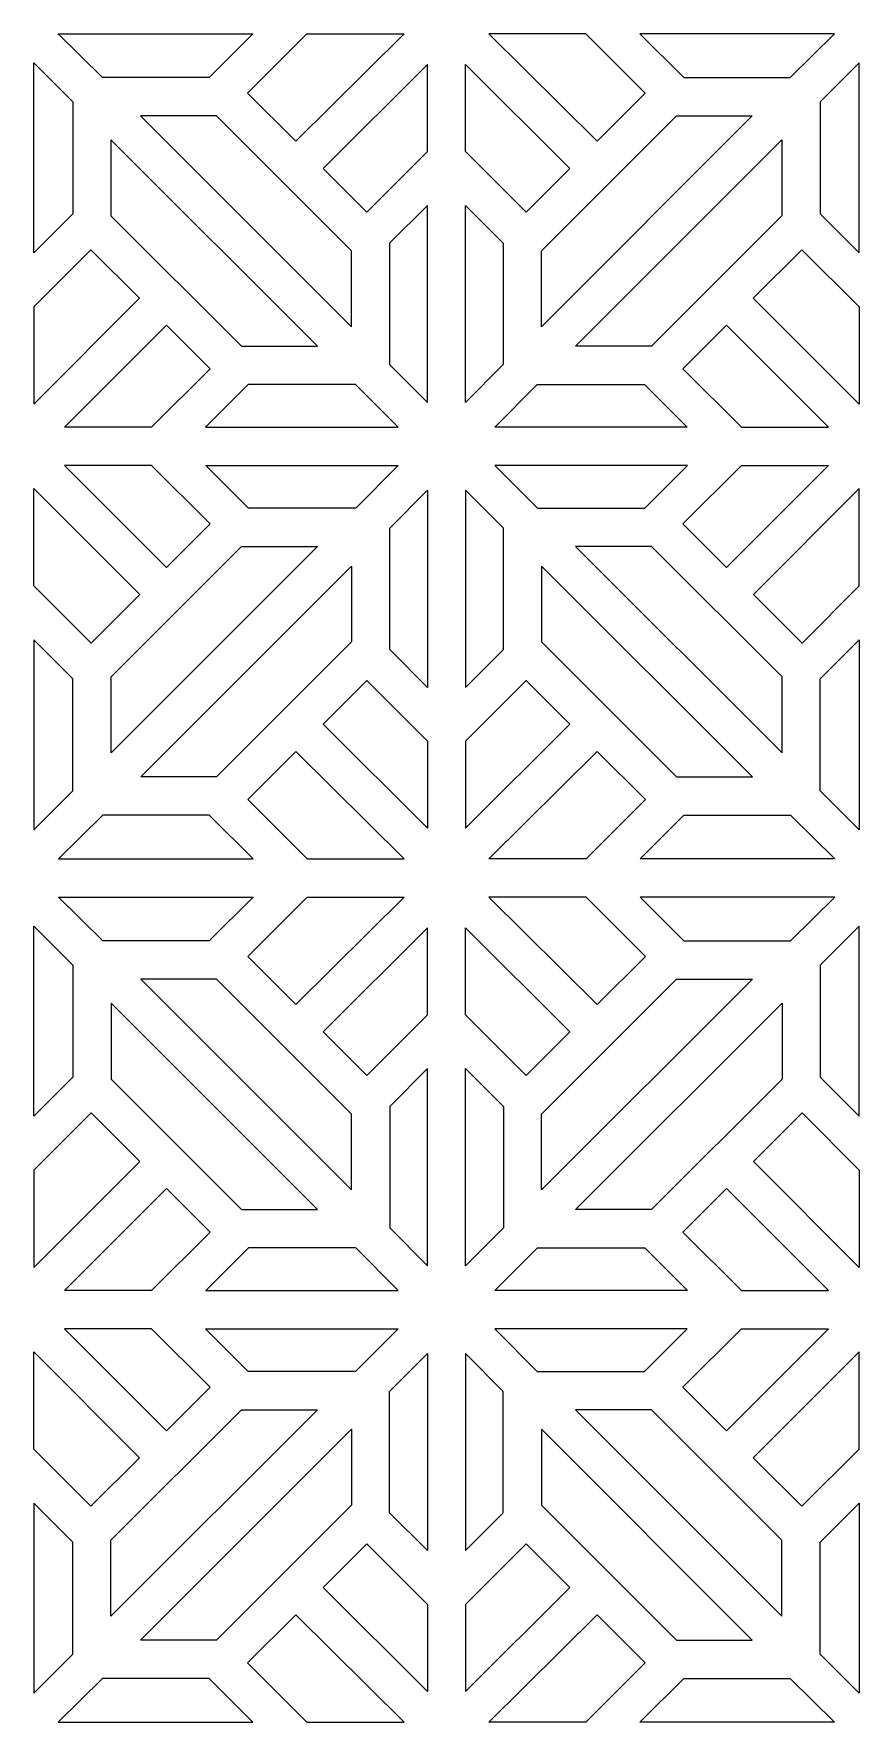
# Model space of a CAD drawing. Header units: centimetres. Extents: x -73 to 73, y -135 to 135.
# Drawn here: x -73.3 to -40.8, y -135.3 to -68.8 of the extents above; entities that cross this region are included whole.
import ezdxf

# ---------------------------------------------------------------- set-up
doc = ezdxf.new("R2010")
doc.units = ezdxf.units.CM
doc.header["$MEASUREMENT"] = 0
doc.layers.add('layer 1', color=7, linetype='Continuous')

msp = doc.modelspace()

# ---------------------------------------------------------------- linework, layer by layer
at = {"layer": 'layer 1', "color": 30, "lineweight": 9}
for points in [[(-72.36412, -68.76316), (-72.36412, -68.76316), (-70.62258, -70.49147), (-70.62258, -70.49147), (-70.62258, -70.49147), (-70.62258, -70.49147), (-66.42609, -70.49154), (-66.42609, -70.49154), (-66.42609, -70.49154), (-66.42609, -70.49154), (-64.69808, -68.76316), (-64.69808, -68.76316), (-64.69808, -68.76316), (-64.69808, -68.76316), (-72.36412, -68.76316), (-72.36412, -68.76316)], [(-58.74668, -68.76316), (-58.74668, -68.76316), (-62.57371, -68.76316), (-62.57371, -68.76316), (-62.57371, -68.76316), (-62.57371, -68.76316), (-64.91021, -71.09891), (-64.91021, -71.09891), (-64.91021, -71.09891), (-64.91021, -71.09891), (-63.01323, -72.99588), (-63.01323, -72.99588), (-63.01323, -72.99588), (-63.01323, -72.99588), (-58.74668, -68.76316), (-58.74668, -68.76316)], [(-55.41423, -68.76308), (-55.41423, -68.76308), (-51.5872, -68.76308), (-51.5872, -68.76308), (-51.5872, -68.76308), (-51.5872, -68.76308), (-49.2507, -71.09883), (-49.2507, -71.09883), (-49.2507, -71.09883), (-49.2507, -71.09883), (-51.14768, -72.9958), (-51.14768, -72.9958), (-51.14768, -72.9958), (-51.14768, -72.9958), (-55.41423, -68.76308), (-55.41423, -68.76308)], [(-41.79679, -68.76308), (-41.79679, -68.76308), (-43.53833, -70.49139), (-43.53833, -70.49139), (-43.53833, -70.49139), (-43.53833, -70.49139), (-47.73482, -70.49146), (-47.73482, -70.49146), (-47.73482, -70.49146), (-47.73482, -70.49146), (-49.46283, -68.76308), (-49.46283, -68.76308), (-49.46283, -68.76308), (-49.46283, -68.76308), (-41.79679, -68.76308), (-41.79679, -68.76308)], [(-73.33076, -77.39615), (-73.33076, -77.39615), (-71.79245, -75.85789), (-71.79245, -75.85789), (-71.79245, -75.85789), (-71.79245, -75.85789), (-71.79244, -71.44283), (-71.79244, -71.44283), (-71.79244, -71.44283), (-71.79244, -71.44283), (-73.33076, -69.90452), (-73.33076, -69.90452), (-73.33076, -69.90452), (-73.33076, -69.90452), (-73.33076, -77.39615), (-73.33076, -77.39615)], [(-57.83076, -69.96887), (-57.83076, -69.96887), (-57.83075, -73.40241), (-57.83075, -73.40241), (-57.83075, -73.40241), (-57.83075, -73.40241), (-60.21738, -75.79173), (-60.21738, -75.79173), (-60.21738, -75.79173), (-60.21738, -75.79173), (-61.93548, -74.07362), (-61.93548, -74.07362), (-61.93548, -74.07362), (-61.93548, -74.07362), (-57.83076, -69.96887), (-57.83076, -69.96887)], [(-56.33015, -69.96879), (-56.33015, -69.96879), (-56.33016, -73.40233), (-56.33016, -73.40233), (-56.33016, -73.40233), (-56.33016, -73.40233), (-53.94353, -75.79165), (-53.94353, -75.79165), (-53.94353, -75.79165), (-53.94353, -75.79165), (-52.22543, -74.07354), (-52.22543, -74.07354), (-52.22543, -74.07354), (-52.22543, -74.07354), (-56.33015, -69.96879), (-56.33015, -69.96879)], [(-40.83015, -77.39607), (-40.83015, -77.39607), (-42.36846, -75.85781), (-42.36846, -75.85781), (-42.36846, -75.85781), (-42.36846, -75.85781), (-42.36847, -71.44275), (-42.36847, -71.44275), (-42.36847, -71.44275), (-42.36847, -71.44275), (-40.83015, -69.90444), (-40.83015, -69.90444), (-40.83015, -69.90444), (-40.83015, -69.90444), (-40.83015, -77.39607), (-40.83015, -77.39607)], [(-69.12591, -71.99154), (-69.12591, -71.99154), (-66.13541, -71.99153), (-66.13541, -71.99153), (-66.13541, -71.99153), (-66.13541, -71.99153), (-60.82113, -77.30931), (-60.82113, -77.30931), (-60.82113, -77.30931), (-60.82113, -77.30931), (-60.82113, -80.29981), (-60.82113, -80.29981), (-60.82113, -80.29981), (-60.82113, -80.29981), (-69.12591, -71.99154), (-69.12591, -71.99154)], [(-45.035, -71.99146), (-45.035, -71.99146), (-48.0255, -71.99145), (-48.0255, -71.99145), (-48.0255, -71.99145), (-48.0255, -71.99145), (-53.33978, -77.30923), (-53.33978, -77.30923), (-53.33978, -77.30923), (-53.33978, -77.30923), (-53.33978, -80.29973), (-53.33978, -80.29973), (-53.33978, -80.29973), (-53.33978, -80.29973), (-45.035, -71.99146), (-45.035, -71.99146)], [(-62.1622, -81.07306), (-62.1622, -81.07306), (-65.1527, -81.07307), (-65.1527, -81.07307), (-65.1527, -81.07307), (-65.1527, -81.07307), (-70.29251, -75.93326), (-70.29251, -75.93326), (-70.29251, -75.93326), (-70.29251, -75.93326), (-70.29251, -72.94276), (-70.29251, -72.94276), (-70.29251, -72.94276), (-70.29251, -72.94276), (-62.1622, -81.07306), (-62.1622, -81.07306)], [(-51.99871, -81.07298), (-51.99871, -81.07298), (-49.00821, -81.07299), (-49.00821, -81.07299), (-49.00821, -81.07299), (-49.00821, -81.07299), (-43.8684, -75.93318), (-43.8684, -75.93318), (-43.8684, -75.93318), (-43.8684, -75.93318), (-43.8684, -72.94268), (-43.8684, -72.94268), (-43.8684, -72.94268), (-43.8684, -72.94268), (-51.99871, -81.07298), (-51.99871, -81.07298)], [(-57.83076, -83.28329), (-57.83076, -83.28329), (-59.32113, -81.79485), (-59.32113, -81.79485), (-59.32113, -81.79485), (-59.32113, -81.79485), (-59.32112, -77.01575), (-59.32112, -77.01575), (-59.32112, -77.01575), (-59.32112, -77.01575), (-57.83075, -75.52123), (-57.83075, -75.52123), (-57.83075, -75.52123), (-57.83075, -75.52123), (-57.83076, -83.28329), (-57.83076, -83.28329)], [(-56.33015, -83.28321), (-56.33015, -83.28321), (-54.83978, -81.79477), (-54.83978, -81.79477), (-54.83978, -81.79477), (-54.83978, -81.79477), (-54.83979, -77.01567), (-54.83979, -77.01567), (-54.83979, -77.01567), (-54.83979, -77.01567), (-56.33016, -75.52115), (-56.33016, -75.52115), (-56.33016, -75.52115), (-56.33016, -75.52115), (-56.33015, -83.28321), (-56.33015, -83.28321)], [(-73.33077, -83.34825), (-73.33077, -83.34825), (-73.33076, -79.51922), (-73.33076, -79.51922), (-73.33076, -79.51922), (-73.33076, -79.51922), (-71.08017, -77.26682), (-71.08017, -77.26682), (-71.08017, -77.26682), (-71.08017, -77.26682), (-69.16609, -79.18088), (-69.16609, -79.18088), (-69.16609, -79.18088), (-69.16609, -79.18088), (-73.33077, -83.34825), (-73.33077, -83.34825)], [(-40.83014, -83.34817), (-40.83014, -83.34817), (-40.83015, -79.51914), (-40.83015, -79.51914), (-40.83015, -79.51914), (-40.83015, -79.51914), (-43.08074, -77.26674), (-43.08074, -77.26674), (-43.08074, -77.26674), (-43.08074, -77.26674), (-44.99482, -79.1808), (-44.99482, -79.1808), (-44.99482, -79.1808), (-44.99482, -79.1808), (-40.83014, -83.34817), (-40.83014, -83.34817)], [(-72.12551, -84.26316), (-72.12551, -84.26316), (-68.69622, -84.26316), (-68.69622, -84.26316), (-68.69622, -84.26316), (-68.69622, -84.26316), (-66.38766, -81.95931), (-66.38766, -81.95931), (-66.38766, -81.95931), (-66.38766, -81.95931), (-68.10444, -80.24255), (-68.10444, -80.24255), (-68.10444, -80.24255), (-68.10444, -80.24255), (-72.12551, -84.26316), (-72.12551, -84.26316)], [(-42.0354, -84.26308), (-42.0354, -84.26308), (-45.46469, -84.26308), (-45.46469, -84.26308), (-45.46469, -84.26308), (-45.46469, -84.26308), (-47.77325, -81.95923), (-47.77325, -81.95923), (-47.77325, -81.95923), (-47.77325, -81.95923), (-46.05647, -80.24247), (-46.05647, -80.24247), (-46.05647, -80.24247), (-46.05647, -80.24247), (-42.0354, -84.26308), (-42.0354, -84.26308)], [(-66.56644, -84.26316), (-66.56644, -84.26316), (-64.88674, -82.57963), (-64.88674, -82.57963), (-64.88674, -82.57963), (-64.88674, -82.57963), (-60.66014, -82.57963), (-60.66014, -82.57963), (-60.66014, -82.57963), (-60.66014, -82.57963), (-58.98045, -84.26316), (-58.98045, -84.26316), (-58.98045, -84.26316), (-58.98045, -84.26316), (-66.56644, -84.26316), (-66.56644, -84.26316)], [(-47.59447, -84.26308), (-47.59447, -84.26308), (-49.27417, -82.57955), (-49.27417, -82.57955), (-49.27417, -82.57955), (-49.27417, -82.57955), (-53.50077, -82.57955), (-53.50077, -82.57955), (-53.50077, -82.57955), (-53.50077, -82.57955), (-55.18046, -84.26308), (-55.18046, -84.26308), (-55.18046, -84.26308), (-55.18046, -84.26308), (-47.59447, -84.26308), (-47.59447, -84.26308)], [(-72.11972, -85.76374), (-72.11972, -85.76374), (-68.69043, -85.76374), (-68.69043, -85.76374), (-68.69043, -85.76374), (-68.69043, -85.76374), (-66.38187, -88.06759), (-66.38187, -88.06759), (-66.38187, -88.06759), (-66.38187, -88.06759), (-68.09865, -89.78435), (-68.09865, -89.78435), (-68.09865, -89.78435), (-68.09865, -89.78435), (-72.11972, -85.76374), (-72.11972, -85.76374)], [(-66.56065, -85.76374), (-66.56065, -85.76374), (-64.88095, -87.44727), (-64.88095, -87.44727), (-64.88095, -87.44727), (-64.88095, -87.44727), (-60.65435, -87.44727), (-60.65435, -87.44727), (-60.65435, -87.44727), (-60.65435, -87.44727), (-58.97466, -85.76374), (-58.97466, -85.76374), (-58.97466, -85.76374), (-58.97466, -85.76374), (-66.56065, -85.76374), (-66.56065, -85.76374)], [(-47.58868, -85.76382), (-47.58868, -85.76382), (-49.26838, -87.44735), (-49.26838, -87.44735), (-49.26838, -87.44735), (-49.26838, -87.44735), (-53.49498, -87.44735), (-53.49498, -87.44735), (-53.49498, -87.44735), (-53.49498, -87.44735), (-55.17467, -85.76382), (-55.17467, -85.76382), (-55.17467, -85.76382), (-55.17467, -85.76382), (-47.58868, -85.76382), (-47.58868, -85.76382)], [(-42.02961, -85.76382), (-42.02961, -85.76382), (-45.4589, -85.76382), (-45.4589, -85.76382), (-45.4589, -85.76382), (-45.4589, -85.76382), (-47.76746, -88.06767), (-47.76746, -88.06767), (-47.76746, -88.06767), (-47.76746, -88.06767), (-46.05068, -89.78443), (-46.05068, -89.78443), (-46.05068, -89.78443), (-46.05068, -89.78443), (-42.02961, -85.76382), (-42.02961, -85.76382)], [(-73.32498, -86.67865), (-73.32498, -86.67865), (-73.32497, -90.50768), (-73.32497, -90.50768), (-73.32497, -90.50768), (-73.32497, -90.50768), (-71.07438, -92.76008), (-71.07438, -92.76008), (-71.07438, -92.76008), (-71.07438, -92.76008), (-69.1603, -90.84602), (-69.1603, -90.84602), (-69.1603, -90.84602), (-69.1603, -90.84602), (-73.32498, -86.67865), (-73.32498, -86.67865)], [(-57.82497, -86.74361), (-57.82497, -86.74361), (-59.31534, -88.23205), (-59.31534, -88.23205), (-59.31534, -88.23205), (-59.31534, -88.23205), (-59.31533, -93.01115), (-59.31533, -93.01115), (-59.31533, -93.01115), (-59.31533, -93.01115), (-57.82496, -94.50567), (-57.82496, -94.50567), (-57.82496, -94.50567), (-57.82496, -94.50567), (-57.82497, -86.74361), (-57.82497, -86.74361)], [(-56.32436, -86.74369), (-56.32436, -86.74369), (-54.83399, -88.23213), (-54.83399, -88.23213), (-54.83399, -88.23213), (-54.83399, -88.23213), (-54.834, -93.01123), (-54.834, -93.01123), (-54.834, -93.01123), (-54.834, -93.01123), (-56.32437, -94.50575), (-56.32437, -94.50575), (-56.32437, -94.50575), (-56.32437, -94.50575), (-56.32436, -86.74369), (-56.32436, -86.74369)], [(-40.82435, -86.67873), (-40.82435, -86.67873), (-40.82436, -90.50776), (-40.82436, -90.50776), (-40.82436, -90.50776), (-40.82436, -90.50776), (-43.07495, -92.76016), (-43.07495, -92.76016), (-43.07495, -92.76016), (-43.07495, -92.76016), (-44.98903, -90.8461), (-44.98903, -90.8461), (-44.98903, -90.8461), (-44.98903, -90.8461), (-40.82435, -86.67873), (-40.82435, -86.67873)], [(-62.15641, -88.95384), (-62.15641, -88.95384), (-65.14691, -88.95383), (-65.14691, -88.95383), (-65.14691, -88.95383), (-65.14691, -88.95383), (-70.28672, -94.09364), (-70.28672, -94.09364), (-70.28672, -94.09364), (-70.28672, -94.09364), (-70.28672, -97.08414), (-70.28672, -97.08414), (-70.28672, -97.08414), (-70.28672, -97.08414), (-62.15641, -88.95384), (-62.15641, -88.95384)], [(-51.99292, -88.95392), (-51.99292, -88.95392), (-49.00242, -88.95391), (-49.00242, -88.95391), (-49.00242, -88.95391), (-49.00242, -88.95391), (-43.86261, -94.09372), (-43.86261, -94.09372), (-43.86261, -94.09372), (-43.86261, -94.09372), (-43.86261, -97.08422), (-43.86261, -97.08422), (-43.86261, -97.08422), (-43.86261, -97.08422), (-51.99292, -88.95392), (-51.99292, -88.95392)], [(-69.12012, -98.03536), (-69.12012, -98.03536), (-66.12962, -98.03537), (-66.12962, -98.03537), (-66.12962, -98.03537), (-66.12962, -98.03537), (-60.81534, -92.71759), (-60.81534, -92.71759), (-60.81534, -92.71759), (-60.81534, -92.71759), (-60.81534, -89.72709), (-60.81534, -89.72709), (-60.81534, -89.72709), (-60.81534, -89.72709), (-69.12012, -98.03536), (-69.12012, -98.03536)], [(-45.02921, -98.03544), (-45.02921, -98.03544), (-48.01971, -98.03545), (-48.01971, -98.03545), (-48.01971, -98.03545), (-48.01971, -98.03545), (-53.33399, -92.71767), (-53.33399, -92.71767), (-53.33399, -92.71767), (-53.33399, -92.71767), (-53.33399, -89.72717), (-53.33399, -89.72717), (-53.33399, -89.72717), (-53.33399, -89.72717), (-45.02921, -98.03544), (-45.02921, -98.03544)], [(-73.32497, -92.63075), (-73.32497, -92.63075), (-71.78666, -94.16901), (-71.78666, -94.16901), (-71.78666, -94.16901), (-71.78666, -94.16901), (-71.78665, -98.58407), (-71.78665, -98.58407), (-71.78665, -98.58407), (-71.78665, -98.58407), (-73.32497, -100.12238), (-73.32497, -100.12238), (-73.32497, -100.12238), (-73.32497, -100.12238), (-73.32497, -92.63075), (-73.32497, -92.63075)], [(-40.82436, -92.63083), (-40.82436, -92.63083), (-42.36267, -94.16909), (-42.36267, -94.16909), (-42.36267, -94.16909), (-42.36267, -94.16909), (-42.36268, -98.58415), (-42.36268, -98.58415), (-42.36268, -98.58415), (-42.36268, -98.58415), (-40.82436, -100.12246), (-40.82436, -100.12246), (-40.82436, -100.12246), (-40.82436, -100.12246), (-40.82436, -92.63083), (-40.82436, -92.63083)], [(-57.82497, -100.05803), (-57.82497, -100.05803), (-57.82496, -96.62449), (-57.82496, -96.62449), (-57.82496, -96.62449), (-57.82496, -96.62449), (-60.21159, -94.23517), (-60.21159, -94.23517), (-60.21159, -94.23517), (-60.21159, -94.23517), (-61.92969, -95.95328), (-61.92969, -95.95328), (-61.92969, -95.95328), (-61.92969, -95.95328), (-57.82497, -100.05803), (-57.82497, -100.05803)], [(-56.32436, -100.05811), (-56.32436, -100.05811), (-56.32437, -96.62457), (-56.32437, -96.62457), (-56.32437, -96.62457), (-56.32437, -96.62457), (-53.93774, -94.23525), (-53.93774, -94.23525), (-53.93774, -94.23525), (-53.93774, -94.23525), (-52.21964, -95.95336), (-52.21964, -95.95336), (-52.21964, -95.95336), (-52.21964, -95.95336), (-56.32436, -100.05811), (-56.32436, -100.05811)], [(-58.74089, -101.26374), (-58.74089, -101.26374), (-62.56792, -101.26374), (-62.56792, -101.26374), (-62.56792, -101.26374), (-62.56792, -101.26374), (-64.90442, -98.92799), (-64.90442, -98.92799), (-64.90442, -98.92799), (-64.90442, -98.92799), (-63.00744, -97.03102), (-63.00744, -97.03102), (-63.00744, -97.03102), (-63.00744, -97.03102), (-58.74089, -101.26374), (-58.74089, -101.26374)], [(-55.40844, -101.26382), (-55.40844, -101.26382), (-51.58141, -101.26382), (-51.58141, -101.26382), (-51.58141, -101.26382), (-51.58141, -101.26382), (-49.24491, -98.92807), (-49.24491, -98.92807), (-49.24491, -98.92807), (-49.24491, -98.92807), (-51.14189, -97.0311), (-51.14189, -97.0311), (-51.14189, -97.0311), (-51.14189, -97.0311), (-55.40844, -101.26382), (-55.40844, -101.26382)], [(-72.35833, -101.26374), (-72.35833, -101.26374), (-70.61679, -99.53543), (-70.61679, -99.53543), (-70.61679, -99.53543), (-70.61679, -99.53543), (-66.4203, -99.53536), (-66.4203, -99.53536), (-66.4203, -99.53536), (-66.4203, -99.53536), (-64.69229, -101.26374), (-64.69229, -101.26374), (-64.69229, -101.26374), (-64.69229, -101.26374), (-72.35833, -101.26374), (-72.35833, -101.26374)], [(-41.791, -101.26382), (-41.791, -101.26382), (-43.53254, -99.53551), (-43.53254, -99.53551), (-43.53254, -99.53551), (-43.53254, -99.53551), (-47.72903, -99.53544), (-47.72903, -99.53544), (-47.72903, -99.53544), (-47.72903, -99.53544), (-49.45704, -101.26382), (-49.45704, -101.26382), (-49.45704, -101.26382), (-49.45704, -101.26382), (-41.791, -101.26382), (-41.791, -101.26382)], [(-72.35795, -102.76529), (-72.35795, -102.76529), (-70.61641, -104.4936), (-70.61641, -104.4936), (-70.61641, -104.4936), (-70.61641, -104.4936), (-66.41992, -104.49367), (-66.41992, -104.49367), (-66.41992, -104.49367), (-66.41992, -104.49367), (-64.69191, -102.76529), (-64.69191, -102.76529), (-64.69191, -102.76529), (-64.69191, -102.76529), (-72.35795, -102.76529), (-72.35795, -102.76529)], [(-58.74051, -102.76529), (-58.74051, -102.76529), (-62.56754, -102.76529), (-62.56754, -102.76529), (-62.56754, -102.76529), (-62.56754, -102.76529), (-64.90404, -105.10104), (-64.90404, -105.10104), (-64.90404, -105.10104), (-64.90404, -105.10104), (-63.00706, -106.99801), (-63.00706, -106.99801), (-63.00706, -106.99801), (-63.00706, -106.99801), (-58.74051, -102.76529), (-58.74051, -102.76529)], [(-55.40806, -102.76521), (-55.40806, -102.76521), (-51.58103, -102.76521), (-51.58103, -102.76521), (-51.58103, -102.76521), (-51.58103, -102.76521), (-49.24453, -105.10096), (-49.24453, -105.10096), (-49.24453, -105.10096), (-49.24453, -105.10096), (-51.14151, -106.99793), (-51.14151, -106.99793), (-51.14151, -106.99793), (-51.14151, -106.99793), (-55.40806, -102.76521), (-55.40806, -102.76521)], [(-41.79062, -102.76521), (-41.79062, -102.76521), (-43.53216, -104.49352), (-43.53216, -104.49352), (-43.53216, -104.49352), (-43.53216, -104.49352), (-47.72865, -104.49359), (-47.72865, -104.49359), (-47.72865, -104.49359), (-47.72865, -104.49359), (-49.45666, -102.76521), (-49.45666, -102.76521), (-49.45666, -102.76521), (-49.45666, -102.76521), (-41.79062, -102.76521), (-41.79062, -102.76521)], [(-73.32459, -111.39828), (-73.32459, -111.39828), (-71.78628, -109.86002), (-71.78628, -109.86002), (-71.78628, -109.86002), (-71.78628, -109.86002), (-71.78627, -105.44496), (-71.78627, -105.44496), (-71.78627, -105.44496), (-71.78627, -105.44496), (-73.32459, -103.90665), (-73.32459, -103.90665), (-73.32459, -103.90665), (-73.32459, -103.90665), (-73.32459, -111.39828), (-73.32459, -111.39828)], [(-57.82459, -103.971), (-57.82459, -103.971), (-57.82458, -107.40454), (-57.82458, -107.40454), (-57.82458, -107.40454), (-57.82458, -107.40454), (-60.21121, -109.79386), (-60.21121, -109.79386), (-60.21121, -109.79386), (-60.21121, -109.79386), (-61.92931, -108.07575), (-61.92931, -108.07575), (-61.92931, -108.07575), (-61.92931, -108.07575), (-57.82459, -103.971), (-57.82459, -103.971)], [(-56.32398, -103.97092), (-56.32398, -103.97092), (-56.32399, -107.40446), (-56.32399, -107.40446), (-56.32399, -107.40446), (-56.32399, -107.40446), (-53.93736, -109.79378), (-53.93736, -109.79378), (-53.93736, -109.79378), (-53.93736, -109.79378), (-52.21926, -108.07567), (-52.21926, -108.07567), (-52.21926, -108.07567), (-52.21926, -108.07567), (-56.32398, -103.97092), (-56.32398, -103.97092)], [(-40.82398, -111.3982), (-40.82398, -111.3982), (-42.36229, -109.85994), (-42.36229, -109.85994), (-42.36229, -109.85994), (-42.36229, -109.85994), (-42.3623, -105.44488), (-42.3623, -105.44488), (-42.3623, -105.44488), (-42.3623, -105.44488), (-40.82398, -103.90657), (-40.82398, -103.90657), (-40.82398, -103.90657), (-40.82398, -103.90657), (-40.82398, -111.3982), (-40.82398, -111.3982)], [(-69.11974, -105.99367), (-69.11974, -105.99367), (-66.12924, -105.99366), (-66.12924, -105.99366), (-66.12924, -105.99366), (-66.12924, -105.99366), (-60.81496, -111.31144), (-60.81496, -111.31144), (-60.81496, -111.31144), (-60.81496, -111.31144), (-60.81496, -114.30194), (-60.81496, -114.30194), (-60.81496, -114.30194), (-60.81496, -114.30194), (-69.11974, -105.99367), (-69.11974, -105.99367)], [(-45.02883, -105.99359), (-45.02883, -105.99359), (-48.01933, -105.99358), (-48.01933, -105.99358), (-48.01933, -105.99358), (-48.01933, -105.99358), (-53.33361, -111.31136), (-53.33361, -111.31136), (-53.33361, -111.31136), (-53.33361, -111.31136), (-53.33361, -114.30186), (-53.33361, -114.30186), (-53.33361, -114.30186), (-53.33361, -114.30186), (-45.02883, -105.99359), (-45.02883, -105.99359)], [(-62.15603, -115.07519), (-62.15603, -115.07519), (-65.14653, -115.0752), (-65.14653, -115.0752), (-65.14653, -115.0752), (-65.14653, -115.0752), (-70.28634, -109.93539), (-70.28634, -109.93539), (-70.28634, -109.93539), (-70.28634, -109.93539), (-70.28634, -106.94489), (-70.28634, -106.94489), (-70.28634, -106.94489), (-70.28634, -106.94489), (-62.15603, -115.07519), (-62.15603, -115.07519)], [(-51.99254, -115.07511), (-51.99254, -115.07511), (-49.00204, -115.07512), (-49.00204, -115.07512), (-49.00204, -115.07512), (-49.00204, -115.07512), (-43.86223, -109.93531), (-43.86223, -109.93531), (-43.86223, -109.93531), (-43.86223, -109.93531), (-43.86223, -106.94481), (-43.86223, -106.94481), (-43.86223, -106.94481), (-43.86223, -106.94481), (-51.99254, -115.07511), (-51.99254, -115.07511)], [(-57.82459, -117.28542), (-57.82459, -117.28542), (-59.31496, -115.79698), (-59.31496, -115.79698), (-59.31496, -115.79698), (-59.31496, -115.79698), (-59.31495, -111.01788), (-59.31495, -111.01788), (-59.31495, -111.01788), (-59.31495, -111.01788), (-57.82458, -109.52336), (-57.82458, -109.52336), (-57.82458, -109.52336), (-57.82458, -109.52336), (-57.82459, -117.28542), (-57.82459, -117.28542)], [(-56.32398, -117.28534), (-56.32398, -117.28534), (-54.83361, -115.7969), (-54.83361, -115.7969), (-54.83361, -115.7969), (-54.83361, -115.7969), (-54.83362, -111.0178), (-54.83362, -111.0178), (-54.83362, -111.0178), (-54.83362, -111.0178), (-56.32399, -109.52328), (-56.32399, -109.52328), (-56.32399, -109.52328), (-56.32399, -109.52328), (-56.32398, -117.28534), (-56.32398, -117.28534)], [(-73.3246, -117.35038), (-73.3246, -117.35038), (-73.32459, -113.52135), (-73.32459, -113.52135), (-73.32459, -113.52135), (-73.32459, -113.52135), (-71.074, -111.26895), (-71.074, -111.26895), (-71.074, -111.26895), (-71.074, -111.26895), (-69.15992, -113.18301), (-69.15992, -113.18301), (-69.15992, -113.18301), (-69.15992, -113.18301), (-73.3246, -117.35038), (-73.3246, -117.35038)], [(-40.82397, -117.3503), (-40.82397, -117.3503), (-40.82398, -113.52127), (-40.82398, -113.52127), (-40.82398, -113.52127), (-40.82398, -113.52127), (-43.07457, -111.26887), (-43.07457, -111.26887), (-43.07457, -111.26887), (-43.07457, -111.26887), (-44.98865, -113.18293), (-44.98865, -113.18293), (-44.98865, -113.18293), (-44.98865, -113.18293), (-40.82397, -117.3503), (-40.82397, -117.3503)], [(-72.11934, -118.26529), (-72.11934, -118.26529), (-68.69005, -118.26529), (-68.69005, -118.26529), (-68.69005, -118.26529), (-68.69005, -118.26529), (-66.38149, -115.96144), (-66.38149, -115.96144), (-66.38149, -115.96144), (-66.38149, -115.96144), (-68.09827, -114.24468), (-68.09827, -114.24468), (-68.09827, -114.24468), (-68.09827, -114.24468), (-72.11934, -118.26529), (-72.11934, -118.26529)], [(-42.02923, -118.26521), (-42.02923, -118.26521), (-45.45852, -118.26521), (-45.45852, -118.26521), (-45.45852, -118.26521), (-45.45852, -118.26521), (-47.76708, -115.96136), (-47.76708, -115.96136), (-47.76708, -115.96136), (-47.76708, -115.96136), (-46.0503, -114.2446), (-46.0503, -114.2446), (-46.0503, -114.2446), (-46.0503, -114.2446), (-42.02923, -118.26521), (-42.02923, -118.26521)], [(-66.56027, -118.26529), (-66.56027, -118.26529), (-64.88057, -116.58176), (-64.88057, -116.58176), (-64.88057, -116.58176), (-64.88057, -116.58176), (-60.65397, -116.58176), (-60.65397, -116.58176), (-60.65397, -116.58176), (-60.65397, -116.58176), (-58.97428, -118.26529), (-58.97428, -118.26529), (-58.97428, -118.26529), (-58.97428, -118.26529), (-66.56027, -118.26529), (-66.56027, -118.26529)], [(-47.5883, -118.26521), (-47.5883, -118.26521), (-49.268, -116.58168), (-49.268, -116.58168), (-49.268, -116.58168), (-49.268, -116.58168), (-53.4946, -116.58168), (-53.4946, -116.58168), (-53.4946, -116.58168), (-53.4946, -116.58168), (-55.17429, -118.26521), (-55.17429, -118.26521), (-55.17429, -118.26521), (-55.17429, -118.26521), (-47.5883, -118.26521), (-47.5883, -118.26521)], [(-72.12513, -119.76587), (-72.12513, -119.76587), (-68.69584, -119.76587), (-68.69584, -119.76587), (-68.69584, -119.76587), (-68.69584, -119.76587), (-66.38728, -122.06972), (-66.38728, -122.06972), (-66.38728, -122.06972), (-66.38728, -122.06972), (-68.10406, -123.78648), (-68.10406, -123.78648), (-68.10406, -123.78648), (-68.10406, -123.78648), (-72.12513, -119.76587), (-72.12513, -119.76587)], [(-66.56606, -119.76587), (-66.56606, -119.76587), (-64.88636, -121.4494), (-64.88636, -121.4494), (-64.88636, -121.4494), (-64.88636, -121.4494), (-60.65976, -121.4494), (-60.65976, -121.4494), (-60.65976, -121.4494), (-60.65976, -121.4494), (-58.98007, -119.76587), (-58.98007, -119.76587), (-58.98007, -119.76587), (-58.98007, -119.76587), (-66.56606, -119.76587), (-66.56606, -119.76587)], [(-47.59409, -119.76595), (-47.59409, -119.76595), (-49.27379, -121.44948), (-49.27379, -121.44948), (-49.27379, -121.44948), (-49.27379, -121.44948), (-53.50039, -121.44948), (-53.50039, -121.44948), (-53.50039, -121.44948), (-53.50039, -121.44948), (-55.18008, -119.76595), (-55.18008, -119.76595), (-55.18008, -119.76595), (-55.18008, -119.76595), (-47.59409, -119.76595), (-47.59409, -119.76595)], [(-42.03502, -119.76595), (-42.03502, -119.76595), (-45.46431, -119.76595), (-45.46431, -119.76595), (-45.46431, -119.76595), (-45.46431, -119.76595), (-47.77287, -122.0698), (-47.77287, -122.0698), (-47.77287, -122.0698), (-47.77287, -122.0698), (-46.05609, -123.78656), (-46.05609, -123.78656), (-46.05609, -123.78656), (-46.05609, -123.78656), (-42.03502, -119.76595), (-42.03502, -119.76595)], [(-73.33039, -120.68078), (-73.33039, -120.68078), (-73.33038, -124.50981), (-73.33038, -124.50981), (-73.33038, -124.50981), (-73.33038, -124.50981), (-71.07979, -126.76221), (-71.07979, -126.76221), (-71.07979, -126.76221), (-71.07979, -126.76221), (-69.16571, -124.84815), (-69.16571, -124.84815), (-69.16571, -124.84815), (-69.16571, -124.84815), (-73.33039, -120.68078), (-73.33039, -120.68078)], [(-57.83038, -120.74574), (-57.83038, -120.74574), (-59.32075, -122.23418), (-59.32075, -122.23418), (-59.32075, -122.23418), (-59.32075, -122.23418), (-59.32074, -127.01328), (-59.32074, -127.01328), (-59.32074, -127.01328), (-59.32074, -127.01328), (-57.83037, -128.5078), (-57.83037, -128.5078), (-57.83037, -128.5078), (-57.83037, -128.5078), (-57.83038, -120.74574), (-57.83038, -120.74574)], [(-56.32977, -120.74582), (-56.32977, -120.74582), (-54.8394, -122.23426), (-54.8394, -122.23426), (-54.8394, -122.23426), (-54.8394, -122.23426), (-54.83941, -127.01336), (-54.83941, -127.01336), (-54.83941, -127.01336), (-54.83941, -127.01336), (-56.32978, -128.50788), (-56.32978, -128.50788), (-56.32978, -128.50788), (-56.32978, -128.50788), (-56.32977, -120.74582), (-56.32977, -120.74582)], [(-40.82976, -120.68086), (-40.82976, -120.68086), (-40.82977, -124.50989), (-40.82977, -124.50989), (-40.82977, -124.50989), (-40.82977, -124.50989), (-43.08036, -126.76229), (-43.08036, -126.76229), (-43.08036, -126.76229), (-43.08036, -126.76229), (-44.99444, -124.84823), (-44.99444, -124.84823), (-44.99444, -124.84823), (-44.99444, -124.84823), (-40.82976, -120.68086), (-40.82976, -120.68086)], [(-62.16182, -122.95597), (-62.16182, -122.95597), (-65.15232, -122.95596), (-65.15232, -122.95596), (-65.15232, -122.95596), (-65.15232, -122.95596), (-70.29213, -128.09577), (-70.29213, -128.09577), (-70.29213, -128.09577), (-70.29213, -128.09577), (-70.29213, -131.08627), (-70.29213, -131.08627), (-70.29213, -131.08627), (-70.29213, -131.08627), (-62.16182, -122.95597), (-62.16182, -122.95597)], [(-51.99833, -122.95605), (-51.99833, -122.95605), (-49.00783, -122.95604), (-49.00783, -122.95604), (-49.00783, -122.95604), (-49.00783, -122.95604), (-43.86802, -128.09585), (-43.86802, -128.09585), (-43.86802, -128.09585), (-43.86802, -128.09585), (-43.86802, -131.08635), (-43.86802, -131.08635), (-43.86802, -131.08635), (-43.86802, -131.08635), (-51.99833, -122.95605), (-51.99833, -122.95605)], [(-69.12553, -132.03749), (-69.12553, -132.03749), (-66.13503, -132.0375), (-66.13503, -132.0375), (-66.13503, -132.0375), (-66.13503, -132.0375), (-60.82075, -126.71972), (-60.82075, -126.71972), (-60.82075, -126.71972), (-60.82075, -126.71972), (-60.82075, -123.72922), (-60.82075, -123.72922), (-60.82075, -123.72922), (-60.82075, -123.72922), (-69.12553, -132.03749), (-69.12553, -132.03749)], [(-45.03462, -132.03757), (-45.03462, -132.03757), (-48.02512, -132.03758), (-48.02512, -132.03758), (-48.02512, -132.03758), (-48.02512, -132.03758), (-53.3394, -126.7198), (-53.3394, -126.7198), (-53.3394, -126.7198), (-53.3394, -126.7198), (-53.3394, -123.7293), (-53.3394, -123.7293), (-53.3394, -123.7293), (-53.3394, -123.7293), (-45.03462, -132.03757), (-45.03462, -132.03757)], [(-73.33038, -126.63288), (-73.33038, -126.63288), (-71.79207, -128.17114), (-71.79207, -128.17114), (-71.79207, -128.17114), (-71.79207, -128.17114), (-71.79206, -132.5862), (-71.79206, -132.5862), (-71.79206, -132.5862), (-71.79206, -132.5862), (-73.33038, -134.12451), (-73.33038, -134.12451), (-73.33038, -134.12451), (-73.33038, -134.12451), (-73.33038, -126.63288), (-73.33038, -126.63288)], [(-40.82977, -126.63296), (-40.82977, -126.63296), (-42.36808, -128.17122), (-42.36808, -128.17122), (-42.36808, -128.17122), (-42.36808, -128.17122), (-42.36809, -132.58628), (-42.36809, -132.58628), (-42.36809, -132.58628), (-42.36809, -132.58628), (-40.82977, -134.12459), (-40.82977, -134.12459), (-40.82977, -134.12459), (-40.82977, -134.12459), (-40.82977, -126.63296), (-40.82977, -126.63296)], [(-57.83038, -134.06016), (-57.83038, -134.06016), (-57.83037, -130.62662), (-57.83037, -130.62662), (-57.83037, -130.62662), (-57.83037, -130.62662), (-60.217, -128.2373), (-60.217, -128.2373), (-60.217, -128.2373), (-60.217, -128.2373), (-61.9351, -129.95541), (-61.9351, -129.95541), (-61.9351, -129.95541), (-61.9351, -129.95541), (-57.83038, -134.06016), (-57.83038, -134.06016)], [(-56.32977, -134.06024), (-56.32977, -134.06024), (-56.32978, -130.6267), (-56.32978, -130.6267), (-56.32978, -130.6267), (-56.32978, -130.6267), (-53.94315, -128.23738), (-53.94315, -128.23738), (-53.94315, -128.23738), (-53.94315, -128.23738), (-52.22505, -129.95549), (-52.22505, -129.95549), (-52.22505, -129.95549), (-52.22505, -129.95549), (-56.32977, -134.06024), (-56.32977, -134.06024)], [(-58.7463, -135.26587), (-58.7463, -135.26587), (-62.57333, -135.26587), (-62.57333, -135.26587), (-62.57333, -135.26587), (-62.57333, -135.26587), (-64.90983, -132.93012), (-64.90983, -132.93012), (-64.90983, -132.93012), (-64.90983, -132.93012), (-63.01285, -131.03315), (-63.01285, -131.03315), (-63.01285, -131.03315), (-63.01285, -131.03315), (-58.7463, -135.26587), (-58.7463, -135.26587)], [(-55.41385, -135.26595), (-55.41385, -135.26595), (-51.58682, -135.26595), (-51.58682, -135.26595), (-51.58682, -135.26595), (-51.58682, -135.26595), (-49.25032, -132.9302), (-49.25032, -132.9302), (-49.25032, -132.9302), (-49.25032, -132.9302), (-51.1473, -131.03323), (-51.1473, -131.03323), (-51.1473, -131.03323), (-51.1473, -131.03323), (-55.41385, -135.26595), (-55.41385, -135.26595)], [(-72.36374, -135.26587), (-72.36374, -135.26587), (-70.6222, -133.53756), (-70.6222, -133.53756), (-70.6222, -133.53756), (-70.6222, -133.53756), (-66.42571, -133.53749), (-66.42571, -133.53749), (-66.42571, -133.53749), (-66.42571, -133.53749), (-64.6977, -135.26587), (-64.6977, -135.26587), (-64.6977, -135.26587), (-64.6977, -135.26587), (-72.36374, -135.26587), (-72.36374, -135.26587)], [(-41.79641, -135.26595), (-41.79641, -135.26595), (-43.53795, -133.53764), (-43.53795, -133.53764), (-43.53795, -133.53764), (-43.53795, -133.53764), (-47.73444, -133.53757), (-47.73444, -133.53757), (-47.73444, -133.53757), (-47.73444, -133.53757), (-49.46245, -135.26595), (-49.46245, -135.26595), (-49.46245, -135.26595), (-49.46245, -135.26595), (-41.79641, -135.26595), (-41.79641, -135.26595)]]:
    msp.add_open_spline(points, degree=3, knots=[0, 0, 0, 0, 0.2, 0.2, 0.2, 0.2, 0.4, 0.4, 0.4, 0.4, 0.6, 0.6, 0.6, 0.6, 1, 1, 1, 1], dxfattribs=at)

doc.saveas('drawing.dxf')
